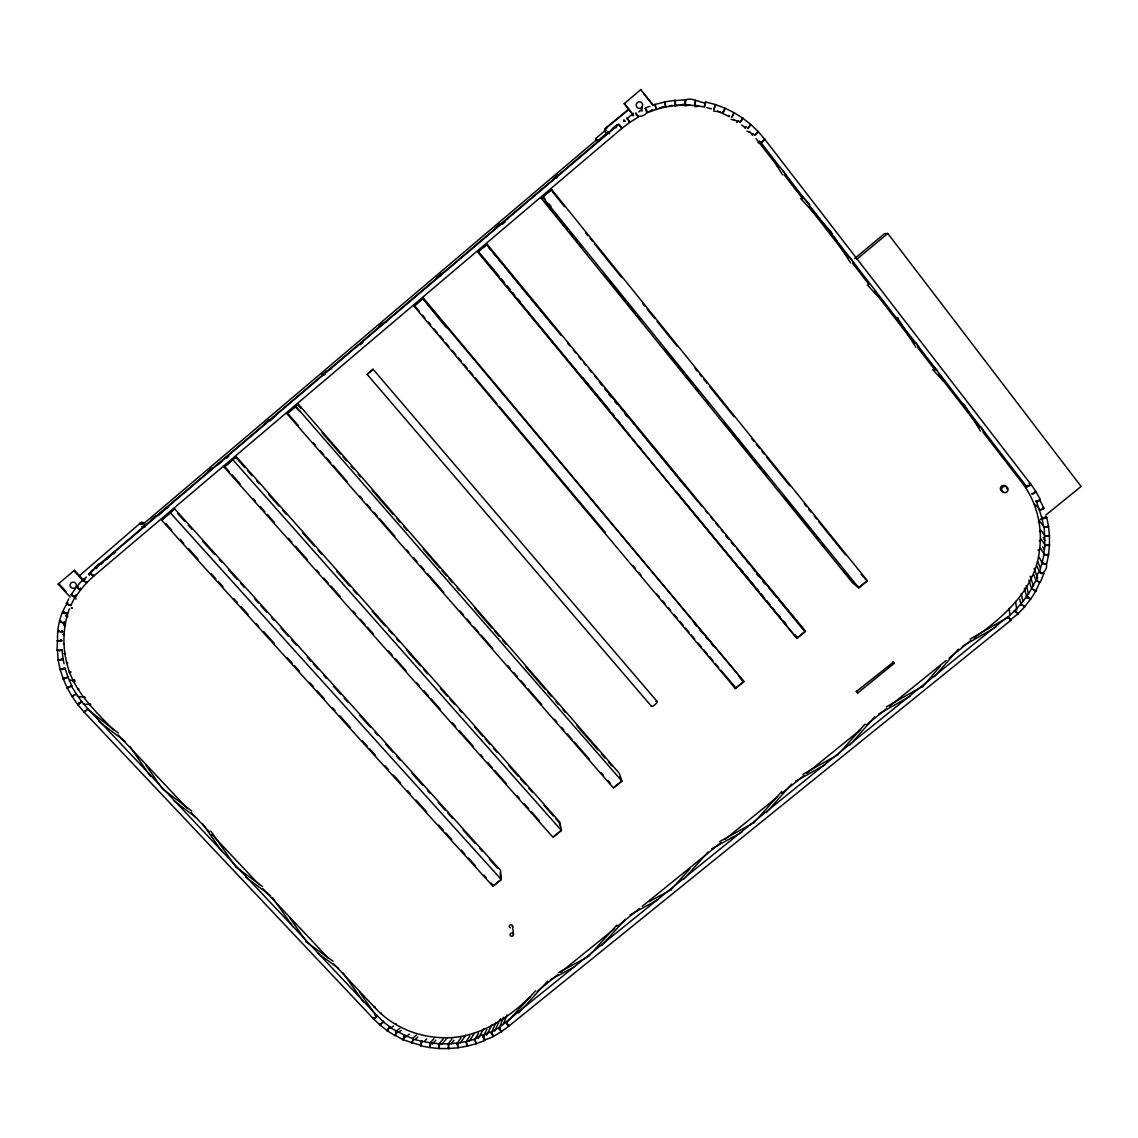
<?xml version="1.0" encoding="UTF-8"?>
<svg xmlns="http://www.w3.org/2000/svg" width="1138" height="1138" viewBox="0 0 1138 1138"><rect width="100%" height="100%" fill="white"/><g stroke="black" fill="none" stroke-linecap="round" stroke-linejoin="round"><path stroke-width="1.5" d="M1044.143 526.695L1044.584 536.24L1049.464 536.012L1049.421 545.33L1044.812 545.472L1044.57 535.984L1049.435 535.856L1048.61 535.472M71.779 685.83L67.17 687.821L63.259 678.874L67.91 677.053L71.779 685.873L67.27 688.021L68.152 687.224M439.467 1044.072L439.24 1048.468L439.368 1043.788L448.543 1043.845M439.567 1043.774L430.463 1042.877L429.908 1047.557L439.04 1048.511L439.268 1047.444M421.672 1041.185L420.79 1045.836L421.928 1041.27L412.61 1039.15M411.785 1043.077L413.407 1038.795L404.9 1035.409L403.279 1039.862L420.733 1045.324M476.04 1042.906L476.068 1043.745L467.192 1046.149L466.352 1041.526L457.291 1043.105L457.761 1047.799L448.614 1048.582L448.528 1043.859L448.4 1048.582L439.24 1048.525L439.055 1047.472M405.156 1035.495L397.148 1031.412L395.014 1034.997M72.206 696.584L76.417 694.024L71.125 685.702M448.628 1048.482L448.6 1047.543M645.075 108.636C652.529 113.018 636.64 120.685 635.829 113.16M448.472 1047.515L448.429 1048.482M81.694 701.549L88.01 708.931L84.155 712.061L77.797 704.678L81.836 701.776L76.289 693.824L72.434 695.915M448.344 1043.845L457.49 1043.091L457.945 1047.771L467.007 1046.192L466.978 1045.168M704.294 106.431L705.674 101.993L715.318 104.54L724.906 108.138L723.057 112.961L723.028 112.022M78.892 702.601L79.262 703.711M74.226 679.898L74.596 680.993M467.249 1046.05L467.192 1045.31M466.111 1041.569L466.993 1046.192M616.213 127.328L615.729 126.418L616.511 126.844M474.802 1039.222C487.832 1030.103 481.175 1038.027 484.774 1039.478M619.513 125.806L618.887 124.327L621.86 128.366L629.897 122.278L626.981 118.124L627.194 118.893M733.569 113.188L731.762 117.299L734.252 112.776L742.716 118.124L742.047 119.561M60.897 640.196C63.742 640.85 58.778 641.761 57.768 641.064C56.402 630.509 60.371 611.775 67.683 603.183M420.761 1045.85L429.723 1047.572L430.406 1045.239L430.633 1042.92L421.7 1041.17M1048.61 545.145L1049.435 545.472L1048.525 554.775L1046.249 554.931L1043.674 554.362L1045.182 544.874M734.038 112.662L725.134 108.224L723.057 112.961L723.156 112.079M684.863 100.784C685.531 98.039 685.986 105.194 685.147 104.824C682.772 92.818 702.146 103.601 705.176 102.904M81.452 701.648L77.839 704.678M500.137 1028.083L498.757 1027.827L1007.699 616.753L1010.06 619.058L1010.829 620.324L508.771 1026.177C502.299 1031.256 491.218 1038.738 484.987 1039.577M498.757 1027.827L501.289 1031.512M493.494 1036.263L493.337 1035.367M750.525 124.583L747.737 128.523L750.952 124.583L758.192 131.524L757.311 132.207M713.967 108.608L713.981 109.547L715.062 105.322M750.724 124.426L742.915 118.267L740.056 122.506L740.027 121.112M74.994 595.643L74.553 596.525M636.042 113.217L638.304 117.086L629.698 122.42L628.731 121.197M1042.92 507.975C1046.007 508.316 1038.838 511.431 1039.577 509.255M404.701 1037.031L405 1035.452L404.374 1036.206M1042.991 508.145L1043.973 508.473L1039.392 509.952L1036.206 500.891M607.749 132.335L597.464 141.069L596.369 139.974L595.558 138.68L605.843 129.945M713.796 108.75L713.754 109.461L715.574 104.625M685.033 100.784L685.289 99.902M674.749 100.656L685.119 99.845M1047.472 554.562L1048.482 554.96L1046.676 564.178L1044.684 564.107L1041.896 563.296L1044.143 554.035M597.464 141.027L595.558 138.68M394.801 1035.039L403.236 1039.862M503.465 1017.287L498.97 1029.15M84.112 712.047L84.795 711.307M376.308 1016.874L374.886 1015.267M674.934 100.77L675.531 105.478L675.161 100.357M482.925 1037.344C482.939 1034.556 490.763 1030.644 491.972 1032.749M656.384 109.376L655.829 108.665L656.114 109.461L665.872 106.929L664.82 101.979L655.004 104.44L656.384 109.376L646.896 112.875L645.317 107.996L650.011 106.261M93.8 576.041L621.931 128.366L620.011 125.436L618.788 124.398L90.457 572.414C89.817 573.822 94.07 577.421 93.686 575.174M91.325 572.613C88.28 571.717 93.97 577.919 93.814 575.273M1045.267 516.937L1046.676 517.178L1043.816 518.544L1041.995 518.501L1043.048 517.577L1041.939 518.131L1043.717 527.264L1048.525 526.51L1049.421 535.699M704.948 103.074L705.432 101.951M754.722 135.266L758.164 131.652M403.407 1038.439L403.179 1039.805L403.25 1038.368M1047.529 526.282L1048.525 526.396L1047.501 526.097M1042.052 563.054C1033.645 586.411 1054.656 563.822 1043.02 563.21M607.749 131.425L608.176 132.236M466.324 1041.526L474.987 1039.165M498.985 1027.614L491.161 1032.322L493.309 1036.192M1048.553 526.553L1044.158 526.809M69.432 608.773C62.988 626.455 62.234 646.014 67.085 664.165C73.7 691.136 94.824 710.596 113.331 729.799M59.717 621.348L60.897 621.064M66.345 603.339L68.835 604.961L71.04 604.89M729.245 115.592L728.932 116.417M61.964 630.907C64.994 632.515 55.705 631.988 58.593 630.708M64.084 663.739L62.988 659.002L58.152 660.225L60.158 669.5L65.037 668.177L67.996 677.252L63.33 679.059M940.216 666.199L922.577 686.854M64.283 653.212L65.52 653.838M394.957 1035.566L397.361 1031.554L388.698 1026.874M405 1036.69L403.122 1039.776M685.247 105.009L675.389 105.322M695.147 100.67L694.977 105.535L685.005 105.009L684.806 104.056M57.526 640.367L57.014 650.509L61.95 649.755M1007.87 617.308L1014.698 610.537L1017.002 612.6L1017.998 613.951L1010.203 619.926M75.919 599.214L76.047 598.488M694.977 105.535L695.603 100.414M60.158 669.5L61.993 668.589M63.045 659.172L58.209 660.253M503.11 1024.613L506.965 1014.925M664.734 101.922L664.663 103.032M1039.52 571.902C1035.381 573.808 1037.387 582.599 1035.822 580.65M1037.358 580.209L1036.434 580.906L1040.303 582.343L1043.873 573.58L1043.062 573.168M1030.374 483.636L764.892 139.419L761.094 142.762L764.935 139.476L758.363 131.695L757.268 132.477M737.837 120.614L736.926 122.392L738.007 120.728M387.475 1029.577L387.276 1030.744L394.829 1035.566M714.877 105.265L715.318 104.54M71.281 604.463L76.175 594.662M64.212 678.276L63.273 678.973L60.214 669.713L62.021 668.703M373.733 1017.898L373.52 1018.823L379.964 1025.011L387.119 1030.63L389.936 1026.803L387.333 1030.772M67.142 687.793L68.266 686.954M1042.792 517.292C1041.597 520.166 1049.421 516.965 1045.296 517.093M494.788 1031.042L499.71 1020.16M694.891 105.322L704.621 107.043L705.702 102.007M729.472 115.507L729.102 116.247M491.175 1033.233L496.111 1022.365M1049.435 545.5L1045.168 544.988M87.925 708.846L84.198 712.146L373.506 1018.809L375.213 1017.998L376.763 1015.352L87.925 708.846L87.114 709.443M922.562 686.37L922.818 686.598M62.021 659.884L61.978 658.489M60.883 640.979L60.826 639.57M745.817 126.688L744.992 128.025L745.987 126.83M486.609 1035.281L491.901 1024.869M483.806 1035.495L486.879 1029.506M1031.569 588.844L1035.907 580.437L1033.802 574.818M1035.879 590.892L1039.762 582.243M387.432 1029.293L387.119 1030.63M404.331 1036.192L404.844 1035.438M66.473 603.069L68.778 598.915M478.116 1038.624L483.75 1028.709M380.533 1023.617C378.3 1029.065 388.883 1014.769 380.234 1025.167M474.489 1040.16L478.543 1033.02M753.157 133.559L752.161 134.881L753.328 133.729M476.025 1043.745L474.831 1039.236L476.196 1043.688L485.03 1040.402M414.061 306.207L423.336 298.014L743.953 681.591L735.418 688.561L414.061 306.207L423.336 298.014M1007.727 617.649L1007.543 618.475M422.781 298.497L446.395 327.716M380.305 1023.688L380.021 1025.039M1014.683 611.575L1015.608 610.907M740.155 121.638L739.8 122.378L742.915 118.295M761.094 142.677L761.834 141.852L761.052 142.648L1026.675 486.651M1027.102 597.037L1026.988 598.033M759.743 141.24L758.42 142.606M469.34 1041.185L474.404 1033.119M466.509 1041.185L469.909 1035.779M1030.445 598.929L1026.59 596.639L1031.682 588.659L1035.808 591.106L1030.701 599.086M758.306 131.809L754.835 135.266M65.435 624.591C65.976 627.18 62.22 623.809 65.421 624.335M415.128 304.998L414.63 305.709L419.197 311.158M627.408 118.978L627.152 117.996L629.869 122.278M460.364 1042.949L465.613 1035.338M741.507 119.134L742.687 118.11M1048.482 554.988L1043.702 554.149M461.046 1037.742L456.623 1044.115L458.329 1044.115M1041.896 563.296L1043.02 563.253M74.496 595.743L75.521 597.052L71.082 594.818L76.701 586.739M75.449 597.194L80.926 589.384M451.26 1043.873L453.977 1040.288M448.4 1043.674L452.028 1038.894M1030.53 599.185L1026.718 596.454L1020.886 603.937L1024.741 606.739L1030.473 599.214M57.825 630.921L58.621 630.523M62.633 612.002L64.382 612.002L62.533 612.358L63.941 613.297L67.298 613.823L62.633 612.23M441.999 1044.143L447.476 1037.515M656.142 109.447L655.047 104.454M438.457 1044.627L443.08 1039.079M501.403 1031.583L501.275 1030.601M76.9 586.497L83.174 579.256M80.741 589.626L87.029 582.386M674.891 100.357L664.976 101.879L664.805 103.003M934.383 676.655L958.367 649.229M850.043 744.864L874.709 716.883M839.133 753.47L865.051 724.109M675.46 105.464L665.872 106.929M754.11 822.575L781.82 791.436M766.372 812.518L791.664 784.068M396.109 1023.731L395.427 1023.745M759.857 141.268L758.221 142.791M670.908 889.873L689.898 868.692M683.867 879.091L708.092 852.035M396.664 1031.711L397.205 1032.621M432.255 1044.129L435.74 1040.26M588.36 956.617L616.81 925.109M601.547 945.65L625.331 919.291M430.477 1042.493L433.962 1038.638M506.936 1023.46L506.481 1022.82L535.543 990.857M518.715 1012.976L547.648 981.127M90.3 704.436L90.499 704.081M1042.934 562.841L1042.55 563.808M1018.14 613.766L1014.598 610.693L1021.085 603.78L1024.627 606.881L1018.026 613.78M657.124 701.477L373.079 369.267L367.09 374.331L651.363 706.2M367.09 374.331L373.079 369.267M84.354 579.768L84.738 579.441A2.475 0.725 44.2 0 0 83.287 579.512A2.475 0.725 44.2 0 0 85.45 582.059A2.475 0.725 44.2 0 0 86.915 582.115M424.46 1041.327L426.764 1038.951M383.862 322.324L379.025 326.421M290.048 411.003L287.061 413.848L613.482 788.037L621.931 781.152L619.328 773.356L298.227 404.061L295.354 406.807L298.853 410.818M232.422 460.15L236.249 456.594L559.754 821.992L561.447 830.498L553.054 837.34L224.143 467.177L228.098 463.522M415.555 1039.136L417.845 1036.988M89.105 573.623L96.019 567.122M86.872 582.556L93.885 575.956M412.938 1038.269L416.38 1035.054M326.336 371.102L321.57 375.142M84.155 696.968L83.743 697.011M169.875 513.153L174.64 508.814L500.521 870.342L501.317 879.546L492.982 886.36L161.624 520.166L174.64 508.814M270.161 420.747L276.008 415.37A1.508 1.465 32.1 0 0 275.652 415.825M162.293 519.582L166.518 515.713M269.151 419.609L264.429 423.606M218.14 464.631L221.711 461.416A1.508 1.451 27.7 0 1 222.223 461.132M158.438 515.471L167.713 507.192A1.508 1.451 24.9 0 0 167.229 508.188M207.628 471.772L212.28 467.832M81.922 580.892L86.445 577.051M100.869 564.363L103.501 562.044M106.118 559.711L114.013 552.741M151.126 519.682L155.735 515.784M64.311 653.468L65.52 653.767M94.952 567.321L99.504 563.481M640.694 89.674L653.468 105.35M632.387 114.369L624.335 103.544L633.724 115.464M405.981 1037.003L409.339 1034.072M79.091 575.999L140.344 523.082M70.229 597.123L58.138 584.107L74.454 570.266L82.889 579.398M624.065 103.786L640.993 89.418M143.431 523.907L596.895 139.519M436.807 277.43L441.7 273.262M553.438 178.524L558.331 174.37M617.237 124.426L612.258 128.651M96.118 567.037L615.729 126.418L616.44 126.901M226.135 458.557L228.852 456.253M360.319 344.771L363.036 342.481M502.655 224.101L505.357 221.796M628.589 117.37L633.468 113.217M638.717 111.965L642.458 108.793M227.657 463.877L236.249 456.594M289.578 411.387L298.227 404.061M477.676 251.967L487.121 244.286L805.519 631.362L796.941 638.375L477.676 251.967L487.121 244.286M541.147 198.168L551.674 189.562L867.455 580.835L858.82 587.891L852.618 582.912L541.147 198.168L551.674 189.562M161.624 520.166L170.302 512.811L501.317 879.546M224.143 467.177L232.877 459.766L561.447 830.498M287.061 413.848L295.837 406.408L621.931 781.152M58.138 584.107L58.721 583.609L65.976 591.404M74.454 570.266L73.885 570.735L83.543 581.177M854.553 258.596L884.567 233.631L887.796 233.461L1081.1 486.438L1045.651 515.23M856.786 259.251L887.796 233.461M78.152 689.016L78.991 689.116L77.953 689.642M411.871 1043.247L413.222 1038.781L413.379 1039.648M605.829 127.94L628.389 109.447M606.028 128.181L629.214 109.22M553.537 836.672L560.878 830.683M613.951 787.382L621.32 781.365L619.854 776.941M794.338 634.535L797.325 637.778L804.836 631.647L778.876 600.096M866.743 581.148L859.176 587.308L853.315 582.613L843.258 570.195M1040.189 519.653L1042.92 517.449M856.373 691.491L893.33 662.202L894.24 663.34L857.654 693.014L856.373 691.477L857.654 693.014M530.237 996.931C505.841 1020.146 474.532 1040.402 439.396 1037.529C415.64 1036.234 392.34 1026.092 375.938 1008.737L333.391 963.545M537.15 991.34L557.89 974.569M560.65 972.321L614.563 928.722M617.322 926.474L639.442 908.593M642.202 906.346L720.994 842.618M725.134 839.261L777.667 796.771M781.806 793.414L803.926 775.519M806.7 773.285L860.598 729.686M866.132 725.205L886.858 708.433M889.632 706.2L946.304 660.353M949.064 658.12L971.183 640.225M973.943 637.991C1003.773 617.024 1034.812 589.74 1039.364 551.219C1042.906 527.207 1036.818 501.844 1021.938 482.569L982.848 431.971M399.011 1032.138L401.188 1030.388M395.384 1031.924L399.737 1028.439M72.818 695.873L72.135 696.499L77.654 704.493M390.69 1028.041L393.464 1025.964M90.613 704.479L89.859 704.991L90.414 704.55M763.996 140.017L764.892 139.419M375.725 1015.637L376.721 1015.309L383.093 1021.44M87.27 709.33L87.996 708.917M66.587 662.714L67.768 663.041L66.53 662.487M549.512 191.099L551.077 190.074M499.852 223.958L494.959 228.112M403.393 1036.007L404.829 1036.121M541.745 197.671L543.196 196.746L545.429 199.506M74.553 680.055L73.159 681.15L74.482 679.912M381.543 1013.403L380.917 1013.417A2.603 0.754 -48.1 0 0 381.301 1013.375M70.072 671.605L69.304 672.131L70.684 672.003M970.102 639.058L1008.126 617.18L1010.885 620.139M962.279 646.384L995.764 627.166M886.317 706.897L922.861 686.129M878.55 714.138L910.372 696.072M802.93 774.366L838.293 754.508M795.434 781.379L824.737 764.949M719.458 841.707L754.409 822.347M711.663 848.82L741.891 832.106M649.044 901.737L671.192 889.632M629.997 914.909L657.636 899.845M558.331 972.691L587.137 957.2M550.408 979.718L574.676 966.688M484.816 1040.502L483.166 1036.846L484.148 1036.647M69.987 671.406L69.262 672.316L70.94 671.975M501.189 1031.711L499.298 1028.169M63.429 643.539L64.226 644.35L63.6 643.724M382.553 1021.355L389.936 1026.803M646.555 112.619L652.814 109.746M57.483 650.111L59.688 650.751L61.964 649.969M64.34 678.035L63.187 678.803M57.469 649.898L58.095 659.955M658.902 108.323L663.795 106.503M75.691 694.137L76.417 694.024M420.69 1041.782L421.743 1041.882M685.005 105.009L684.934 104.056M668.618 106.332L671.961 105.365M1034.826 568.474L1034.214 568.417M897.953 318.156L898.408 318.213M90.428 572.457L91.595 572.869M1039.549 541.062L1039.506 540.422M675.104 106.062L678.461 105.35M680.154 104.981L683.554 104.255M478.245 251.498L499.041 276.065M305.709 941.553L333.121 961.283M71.296 594.619L72.178 594.69A2.489 0.725 32.3 0 0 71.68 595.487A2.489 0.725 32.3 0 0 74.937 597.336A2.489 0.725 32.3 0 0 74.468 595.8M684.749 105.848L689.87 105.151M1028.155 596.511L1026.704 596.468M64.226 668.12L65.079 668.49L60.214 669.713M376.123 1015.722L359.58 992.108M1039.549 541.176L1039.506 540.65M1039.549 499.539L1043.916 508.217M1038.468 550.337L1039.321 550.123L1038.425 549.725M65.392 624.506L63.856 624.961L65.008 625.601M694.607 106.616L698.007 106.417M1043.859 573.595L1039.35 572.186M1043.119 518.487L1041.995 518.345M60.855 621.22C57.298 621.704 65.705 623.937 64.283 621.96M64.254 668.219L65.008 668.305M1038.397 521.773C1039.492 522.328 1039.421 522.939 1038.425 521.986M1038.453 550.422L1039.293 550.351L1038.397 549.953M83.23 704.18L89.902 704.522M493.181 1036.476L491.374 1032.18L491.915 1032.778M713.498 111.14L720.226 111.737M77.484 696.442L85.35 697.352M1039.506 531.062L1040.203 531.659L1039.52 531.29M1048.624 535.671L1049.421 535.927M1048.61 544.946L1049.449 545.287M1047.501 554.377L1048.525 554.775M731.037 119.39L734.223 120.159M1026.874 585.814L1026.177 585.615M70.272 680.069L74.994 681.235M60.897 640.281L61.921 640.936L56.9 640.737M706.684 107.598L711.449 108.85M1024.57 606.895L1023.702 606.298M1030.644 577.236L1030.402 576.866M1014.57 610.679L1015.537 611.746M1010.829 620.324L1010.018 619.627M1042.949 572.912L1043.944 573.367M664.976 101.879L665.46 106.36M717.594 111.154L729.501 116.702M1040.175 582.5L1035.921 580.451L1036.547 580.793M1031.825 588.929L1035.822 590.864L1034.954 590.394M61.95 631.021L62.775 631.732L57.853 630.993M746.812 131.112L749.757 132.321M1039.535 581.902L1040.303 582.286M1009.278 608.375L1009.776 615.345M1035.765 591.091L1035.025 590.65M66.587 612.813L67.384 613.61L66.545 612.913M1024.655 606.696L1023.659 606.042M629.556 122.378L628.773 121.425M1021.298 593.567L1022.934 601.675M733.669 119.334L737.837 121.965M500.208 1019.819L500.663 1019.079M500.194 1019.975L500.421 1019.008M317.587 953.004L338.583 968.41M262.594 886.545L235.196 866.544M245.964 877.298L270.56 895.649M174.014 800.811L196.817 818.08M162.037 788.478L191.739 811.038M864.923 578.886L867.455 580.835M98.949 721.407L125.194 741.592M88.551 710.126L118.437 733.142M741.734 125.009L745.632 128.053M64.354 622.202L63.216 622.87L59.702 621.689M1035.865 491.488L1035.096 491.374A2.432 0.754 -32.5 0 1 1035.466 492.114A2.432 0.754 -32.5 0 1 1032.763 493.935A2.432 0.754 -32.5 0 1 1031.753 493.38L1033.702 493.408L1035.893 491.545L1040.246 499.468M1015.38 611.604L1014.555 610.736M749.202 131.467L752.773 134.896M65.805 615.786L67.825 616.611A2.76 0.74 15 0 1 65.805 615.487M1034.101 503.679L1038.994 508.487M805.519 631.362L736.955 548.957M118.196 734.963L187.486 808.577M191.141 812.447L209.378 831.821M211.81 834.41L259.222 884.767M262.864 888.65L328.526 958.381M794.068 187.486L809.659 204.513M800.569 198.425L830.612 231.284M867.298 284.856L877.754 296.307M932.349 365.341L937.001 370.462M932.719 369.509L943.189 381.031M165.864 523.537L171.824 530.123M180.16 539.341L183.73 543.281M188.495 548.559L198.026 559.085M211.142 573.58L215.907 578.844M218.283 581.475L223.048 586.739M233.774 598.588L237.344 602.543M240.915 606.497L248.07 614.392M256.406 623.61L258.795 626.256M263.561 631.519L274.272 643.368M287.388 657.849L292.153 663.127M294.529 665.758L299.294 671.022M310.02 682.871L313.59 686.826M317.161 690.78L324.316 698.675M332.652 707.893L335.041 710.525M339.807 715.788L350.518 727.651M362.439 740.81L367.204 746.087M369.58 748.719L375.54 755.305M385.071 765.831L388.641 769.786M393.407 775.049L400.562 782.958M407.703 790.853L410.093 793.485M416.053 800.071L426.764 811.92M438.685 825.093L443.45 830.356M445.826 832.988L451.786 839.574M461.317 850.114L464.887 854.069M468.472 858.009L475.613 865.918M483.949 875.136L486.339 877.768M491.104 883.031L493.479 885.663L500.777 879.717L500.179 872.746M177.556 513.338L184.697 521.247M188.268 525.215L191.838 529.17M202.55 541.048L214.442 554.249M219.207 559.526L221.583 562.172M228.724 570.081L237.06 579.327M240.63 583.282L244.201 587.251M254.898 599.129L258.468 603.083M260.858 605.729L266.804 612.315M271.569 617.607L273.945 620.238M281.086 628.162L288.227 636.085M291.797 640.04L296.549 645.317M307.26 657.195L310.83 661.15M313.206 663.795L317.971 669.073M323.917 675.673L326.307 678.319M333.434 686.228L340.575 694.152M344.145 698.106L347.716 702.075M359.622 715.261L370.334 727.154M375.085 732.431L377.475 735.063M385.796 744.309L392.937 752.218M396.508 756.187L400.078 760.141M411.97 773.342L422.682 785.22M427.447 790.497L429.823 793.143M438.158 802.375L445.299 810.299M447.675 812.93L452.44 818.222M463.138 830.1L475.044 843.286M479.809 848.578L482.185 851.21M489.326 859.133L497.647 868.365M224.783 466.623L229.506 471.929M231.853 474.574L240.104 483.863M253.063 498.444L255.424 501.104M260.133 506.41L264.855 511.716M267.202 514.362L274.272 522.328M288.412 538.246L291.954 542.214M295.482 546.197L307.274 559.455M316.691 570.067L319.053 572.727M323.761 578.033L328.484 583.339M330.831 585.985L340.262 596.596M353.221 611.191L355.582 613.837M360.291 619.143L365.014 624.449M367.361 627.109L373.25 633.738M388.57 650.979L392.112 654.962M395.64 658.945L406.252 670.879M416.849 682.814L419.211 685.46M423.919 690.766L428.642 696.072M430.989 698.732L440.42 709.344M452.199 722.602L455.741 726.585M459.268 730.568L473.408 746.485M480.478 754.437L482.839 757.097M487.548 762.389L492.27 767.695M494.617 770.355L506.41 783.613M517.008 795.562L519.369 798.207M524.077 803.513L528.8 808.819M531.147 811.465L539.398 820.754M235.609 457.149L245.026 467.775M247.387 470.435L252.095 475.755M256.804 481.061L259.151 483.721M268.568 494.361L279.166 506.325M282.693 510.308L286.221 514.291M302.708 532.897L314.472 546.197M318 550.18L321.528 554.163M336.834 571.447L349.779 586.07M353.306 590.053L356.848 594.036M372.14 611.319L385.085 625.943M388.627 629.926L392.155 633.909M396.863 639.229L399.21 641.889M406.28 649.855L420.391 665.815M423.933 669.798L427.461 673.781M440.406 688.405L447.462 696.385M449.823 699.031L454.531 704.351M459.24 709.671L461.587 712.331M474.532 726.954L482.782 736.258M485.129 738.903L489.838 744.224M493.366 748.207L496.908 752.204M508.672 765.49L518.089 776.13M520.436 778.776L525.144 784.096M528.672 788.079L532.214 792.076M543.978 805.363L553.395 816.003M555.757 818.649L559.284 822.646L559.924 825.861M287.672 413.322L298.156 425.342M313.306 442.71L315.639 445.385M320.304 450.719L323.789 454.731M326.122 457.405L330.788 462.753M333.121 465.414L347.104 481.445M359.921 496.154L362.254 498.814M366.905 504.162L370.405 508.174M373.904 512.185L377.403 516.183M379.722 518.857L394.872 536.226M406.536 549.583L408.855 552.257M413.521 557.606L417.02 561.603M420.519 565.614L424.005 569.626M427.504 573.637L443.82 592.343M460.136 611.035L463.621 615.046M467.121 619.058L470.62 623.069M474.119 627.066L478.771 632.415M481.104 635.089L492.754 648.447M507.904 665.815L510.237 668.49M513.736 672.501L517.235 676.498M520.72 680.51L525.386 685.858M527.719 688.533L541.702 704.564M554.519 719.259L556.852 721.919M561.503 727.267L563.836 729.942M567.336 733.953L572.001 739.287M574.32 741.962L589.47 759.331M601.134 772.688L603.453 775.362M608.119 780.711L610.452 783.385M297.615 404.587L301.115 408.599M322.068 432.696L340.689 454.105M343.022 456.779L346.507 460.805M351.158 466.153L353.491 468.828M358.143 474.19L360.476 476.865M372.112 490.25L393.065 514.333M396.565 518.359L400.05 522.37M403.535 526.382L407.034 530.393M423.322 549.142L439.624 567.876M441.957 570.551L446.608 575.913M448.941 578.588L452.426 582.599M457.078 587.948L459.411 590.622M474.546 608.033L492 628.105M494.333 630.779L498.985 636.142M502.484 640.153L505.969 644.165M525.756 666.925L545.543 689.671M547.876 692.345L551.361 696.371M556.027 701.719L558.345 704.394M562.997 709.756L565.33 712.431M576.966 725.816L597.919 749.899M601.419 753.911L604.904 757.936M608.403 761.948L611.888 765.959M755.988 138.665L778.762 167.727M63.017 634.392L64.368 634.947L62.988 634.321M624.876 121.254L623.795 120.244L624.122 121.254M422.625 315.24L424.915 317.957M428.343 322.04L430.633 324.757M434.062 328.839L437.49 332.922M439.78 335.639L443.208 339.721M445.499 342.438L448.927 346.521M452.355 350.604L455.783 354.686M458.073 357.403L461.502 361.486M463.778 364.203L467.206 368.285M469.496 371.002L472.924 375.085M475.215 377.802L496.936 403.649M499.212 406.366L605.416 532.527M632.956 565.515L635.246 568.246M638.674 572.329L640.964 575.046M656.967 594.079L659.243 596.81M662.672 600.892L664.962 603.609M668.39 607.692L670.68 610.409M674.109 614.492L677.537 618.574M679.827 621.291L683.255 625.374M685.545 628.091L688.974 632.173M691.25 634.89L694.678 638.973M698.12 643.055L701.549 647.138M703.825 649.855L707.253 653.937M709.543 656.654L712.971 660.737M715.261 663.454L718.69 667.537M720.98 670.254L735.831 687.949L743.299 681.847L739.871 677.764M422.952 298.668L743.953 681.591M694.194 623.283L696.484 626.014M699.913 630.096L702.189 632.813M705.617 636.91L707.907 639.627M711.321 643.71L713.611 646.441M501.303 278.81L504.689 282.921M506.951 285.652L510.35 289.763M512.598 292.509L514.86 295.24M518.259 299.351L520.507 302.096M582.656 377.46L609.769 410.334M612.031 413.08L614.292 415.811M617.678 419.922L619.94 422.667M739.7 567.905L743.086 572.016M745.347 574.747L748.747 578.858M750.995 581.603L754.394 585.714M756.656 588.446L758.904 591.191M761.166 593.936L764.565 598.047M766.813 600.779L770.213 604.89M772.474 607.635L774.722 610.381M778.122 614.477L780.384 617.223M783.769 621.334L786.031 624.079M795.064 635.032L797.325 637.778M516.652 298.085L592.357 389.879M594.619 392.61L598.005 396.721M600.267 399.466L603.666 403.577M605.914 406.323L608.176 409.054M611.575 413.165L613.823 415.911M617.223 420.022L619.485 422.753M621.732 425.498L623.994 428.244M627.394 432.355L629.641 435.086M633.041 439.197L635.303 441.942M638.688 446.053L640.95 448.785M675.972 491.26L758.463 591.276M760.71 594.022L764.11 598.133M766.372 600.864L769.757 604.975M772.019 607.72L774.281 610.452M777.667 614.563L779.928 617.308M783.314 621.419L785.576 624.165M478.159 251.868L796.941 638.375M486.481 244.499L553.054 325.411M567.72 343.249L569.967 345.98M573.353 350.106L575.615 352.837M579 356.962L581.262 359.693M583.51 362.439L585.771 365.184M589.157 369.295L591.404 372.041M594.79 376.152L597.052 378.897M599.313 381.643L602.699 385.754M604.947 388.499L685.062 485.869M699.728 503.693L701.975 506.438M705.361 510.549L707.623 513.295M711.008 517.406L713.256 520.151M715.518 522.897L718.903 527.008M721.165 529.753L723.412 532.499M725.674 535.244L729.06 539.355M731.321 542.101L734.693 546.212M488.799 247.515L491.047 250.26M493.309 253.006L496.694 257.117M498.956 259.862L502.342 263.973M504.603 266.719L561.034 335.312M599.413 381.955L601.661 384.701M605.046 388.812L607.308 391.557M609.57 394.303L611.831 397.048M615.217 401.159L617.465 403.905M620.85 408.03L623.112 410.775M625.374 413.507L628.759 417.632M631.007 420.377L634.392 424.488M636.654 427.234L698.732 502.683M725.831 535.614L728.078 538.359M731.464 542.47L733.726 545.216M741.62 554.818L743.882 557.563M747.268 561.674L749.529 564.42M752.915 568.545L755.177 571.29M757.424 574.021L760.81 578.147M763.072 580.892L766.457 585.003M768.719 587.749L776.614 597.35M608.986 394.488L611.248 397.233M614.634 401.358L616.896 404.104M624.79 413.706L627.052 416.451M756.855 574.206L759.117 576.952M762.503 581.063L764.764 583.808M1039.279 520.834L1044.542 527.278M548.772 203.645L551.005 206.405M542.67 197.201L858.82 587.891M545.102 201.81L567.435 229.407M569.669 232.166L573.011 236.306M575.245 239.065L577.478 241.825M579.711 244.585L581.945 247.344M604.292 274.941L625.502 301.143M627.735 303.903L635.559 313.562M637.792 316.321L640.025 319.081M664.592 349.437L683.568 372.894M685.801 375.654L693.625 385.313M695.859 388.072L698.092 390.832M705.901 400.491L708.135 403.25M723.782 422.568L751.692 457.063M753.925 459.823L756.158 462.583M758.392 465.342L760.625 468.102M763.982 472.242L766.215 475.001M784.082 497.078L809.758 528.8M811.991 531.56L814.225 534.319M816.458 537.079L818.691 539.839M822.049 543.978L824.282 546.738M552.186 191.454L564.462 206.661M585.643 232.906L587.877 235.68M590.11 238.439L592.343 241.199M594.577 243.959L621.348 277.131M642.529 303.391L644.762 306.15M646.996 308.91L654.805 318.583M657.039 321.357L677.11 346.222M694.962 368.328L697.196 371.102M699.429 373.861L701.648 376.621M703.881 379.395L707.224 383.534M709.458 386.294L733.996 416.707M751.848 438.813L754.081 441.572M756.315 444.332L759.658 448.486M761.891 451.245L764.124 454.005M766.343 456.779L789.772 485.798M804.267 503.764L806.501 506.524M808.734 509.283L810.967 512.057M814.31 516.197L816.543 518.956M818.777 521.73L845.548 554.889M861.153 574.235L863.386 576.994M67.242 687.992L71.979 696.385M643.809 93.657L653.155 105.592M784.182 174.754L802.646 198.652M809.146 207.088L848.237 257.686M852.575 263.305L868.863 284.386M874.283 291.413L914.454 343.42M917.712 347.631L935.08 370.12M938.338 374.345L979.59 427.746M633.212 115.55L632.486 114.838L632.572 115.55M1040.601 529.839L1045.424 536.439M892.932 661.847L894.24 663.34M633.254 115.308L632.728 114.71L632.756 115.45M343.064 972.933L363.463 1001.938M290.076 918.295L306.591 941.851M272.636 897.768L292.893 926.702M739.103 675.844L740.781 678.248M210.786 831.053L234.343 864.852M202.592 823.756L221.64 851.096M146.02 765.305L161.34 787.382M129.746 746.372L150.557 776.4M1030.573 483.821L1035.751 491.303M624.99 121.183L624.022 120.087L624.179 120.969M732.829 684.692L735.418 688.561M1043.205 537.677L1044.954 540.351M1041.028 538.985L1045.409 545.699M776.358 165.024L782.688 174.968M783.172 170.842L792.219 185.067M830.37 230.957L832.219 233.887M834.083 236.818L850.598 262.978M850.186 257.458L856.516 267.515M897.498 317.9L915.877 347.289M916.346 343.207L921.851 352.026M619.556 125.777L618.873 124.469M963.9 404.218L980.558 431.131M981.027 427.049L985.65 434.545M142.62 526.282L141.61 526.624M457.305 1043.119L457.576 1044.158L457.504 1043.133M1042.749 546.894L1044.328 549.597M1040.573 548.175L1044.485 554.946M1046.69 517.264L1048.525 526.339M642.358 110.855L641.633 110.927M1035.808 501.488L1040.36 499.724M1039.264 557.378L1042.621 564.007M1037.472 561.205L1040.459 567.905M1036.874 566.027L1039.321 571.589M1034.286 569.071L1037.728 578.047M1030.26 576.241L1033.446 586.042M1028.866 580.081L1031.483 588.261M1039.279 509.696L1041.967 518.459M1026.433 586.127L1028.553 594.107M1024.385 588.261L1026.917 597.848M1019.804 599.072L1021.099 605.302M1015.523 601.49L1016.846 610.011M654.72 105.222L654.947 104.483L654.919 105.35M62.035 649.912L63.102 659.3M512.612 926.133L513.423 934.469A1.693 1.593 -11.5 0 1 511.062 936.161A1.693 1.593 -11.5 0 1 510.749 933.416A1.693 1.593 -11.5 0 1 513.423 934.469M510.478 927.868A1.679 1.565 -11.4 0 1 509.383 925.848A1.679 1.565 -11.4 0 1 511.631 924.895A1.679 1.565 -11.4 0 1 512.427 927.043M604.875 131.226A3.087 2.987 90 0 1 606.867 127.371M607.151 134.312A2.845 2.774 -74.2 0 1 605.928 130.13M605.018 130.913A2.831 2.76 -74.5 0 1 607.208 127.57M605.046 130.059A2.788 2.689 90 0 1 606.952 127.669M140.515 524.348A2.731 2.603 1.7 0 1 144.682 527.363M144.654 525.927A2.717 2.589 1.9 0 1 144.412 526.382M139.547 524.12A2.717 2.589 1.9 0 1 144.739 524.419M139.746 523.864A2.632 2.518 24.3 0 1 143.217 522.769A2.632 2.518 24.3 0 1 144.455 526.183M107.086 559.355A1.508 1.437 22.7 0 1 107.427 558.914M113.516 553.722A1.508 1.437 22.9 0 1 115.649 552.556M168.225 506.922A1.508 1.451 24.9 0 1 168.794 506.851M221.213 462.412A1.508 1.451 27.7 0 1 221.369 461.857M330.589 369.096A1.508 1.479 39.3 0 1 331.67 368.755M324.629 374.886A1.579 1.551 38.3 0 1 324.999 374.416M385.469 322.552A1.508 1.494 51 0 1 386.564 322.21M440.648 275.766A1.522 1.494 65.9 0 1 441.16 275.481M551.902 181.426A1.536 1.494 85.7 0 1 552.428 181.141M556.567 178.211A1.607 1.565 86.2 0 1 556.966 177.727M608.517 133.573A1.551 1.494 -89.7 0 1 609.655 133.701M615.786 127.854A1.622 1.565 -89.2 0 1 616.327 127.556M375.896 1015.565A2.376 0.711 -45.6 0 1 376.706 1016.191A2.376 0.711 -45.6 0 1 374.388 1018.61A2.376 0.711 -45.6 0 1 373.577 1017.984M375.014 1007.329A2.617 0.74 -48.1 0 1 374.544 1006.632M374.829 1007.315A2.603 0.782 -45.4 0 1 374.53 1006.39M72.149 608.048A2.76 0.725 15.2 0 1 71.381 607.905A2.76 0.754 20.8 0 0 72.334 608.233M70.826 604.875A2.504 0.711 26.5 0 1 69.532 605.302A2.504 0.711 26.5 0 1 66.63 603.567A2.504 0.711 26.5 0 1 67.739 603.04M77.939 586.81A2.489 0.711 32.3 0 0 76.687 586.924A2.489 0.711 32.3 0 0 78.266 588.559A2.475 0.725 38.2 0 0 80.556 589.697A2.475 0.725 38.2 0 0 80.201 588.36M80.286 588.275A2.489 0.711 32.4 0 1 80.684 589.512A2.489 0.711 32.4 0 1 78.266 588.559A2.475 0.725 38.1 0 1 76.815 586.753A2.475 0.725 38.1 0 1 78.024 586.696M87.057 581.973A2.489 0.711 38.3 0 1 85.464 581.945A2.489 0.711 38.3 0 1 83.131 579.598A2.489 0.711 38.3 0 1 84.866 579.783M82.747 580.935A2.731 0.782 38.3 0 1 83.43 580.921M89.376 575.003A2.731 0.768 38.4 0 1 90.357 574.135M89.361 574.718A2.717 0.782 44.4 0 1 90.457 574.036M96.403 568.403A2.717 0.768 44.3 0 1 96.986 567.336M96.716 568.744A2.717 0.768 47.3 0 1 97.057 567.265M1029.236 483.849A2.432 0.768 -35.4 0 1 1030.317 484.489A2.432 0.768 -35.4 0 1 1027.344 486.609A2.432 0.768 -35.4 0 1 1027.045 485.414A2.432 0.754 -32.6 0 0 1027.287 486.538A2.432 0.754 -32.6 0 0 1030.359 484.546A2.432 0.754 -32.6 0 0 1029.293 483.906M1039.634 499.34A2.432 0.725 -26.8 0 1 1039.791 500.336A2.432 0.725 -26.8 0 1 1036.874 501.815A2.432 0.725 -26.8 0 1 1036.149 501.118M655.929 701.435A3.741 1.11 -40.7 0 1 656.825 702.601A3.741 1.11 -40.7 0 1 653.226 705.916A3.741 1.11 -40.7 0 1 651.391 705.617M1003.232 491.673A3.272 3.144 -14.4 0 1 1000.373 488.23A3.272 3.144 -14.4 0 1 1003.986 485.4A3.272 3.144 -14.4 0 1 1006.846 488.842M113.814 552.769L114.269 553.665L113.871 552.84M508.771 1026.049L508.359 1024.669L508.771 1026.049M506.04 1022.493L508.686 1026.234L506.069 1022.422M642.045 107.057A3.343 3.215 -88.1 0 0 639.769 101.794A3.343 3.215 -88.1 0 0 636.498 106.488A3.343 3.215 -88.1 0 0 642.045 107.057M70.641 586.924A3.229 3.058 22 0 0 76.175 586.653A3.229 3.058 22 0 0 72.974 582.172A3.229 3.058 22 0 0 70.641 586.924M1003.744 492.498A3.286 3.172 -14.3 0 0 1008.083 488.871A3.286 3.172 -14.3 0 0 1002.734 487.107A3.286 3.172 -14.3 0 0 1003.744 492.498"/></g></svg>
